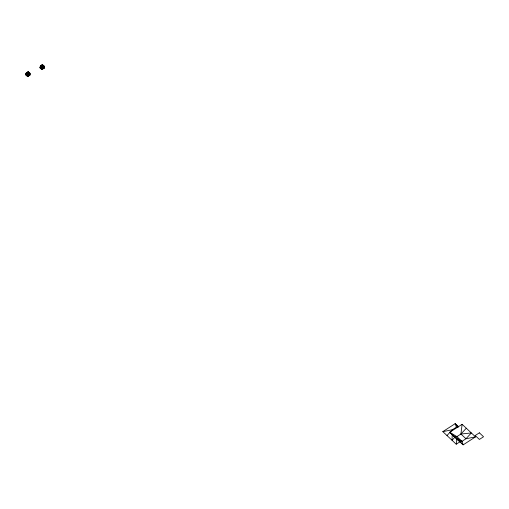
<?xml version="1.0" encoding="UTF-8"?>
<svg xmlns="http://www.w3.org/2000/svg" width="509" height="509" viewBox="0 0 509 509"><rect width="100%" height="100%" fill="white"/><g stroke="black" fill="none" stroke-linecap="round" stroke-linejoin="round"><path stroke-width="0.76" d="M27.391 73.041L26.977 73.582L26.945 73.111M452.227 434.266L452.049 440.285L455.275 436.798M26.742 73.729L26.964 74.537L27.098 73.481M27.499 73.194L27.69 74.002M27.365 73.423L27.41 74.104M449.759 432.275L463.177 444.847L461.949 441.36L456.91 436.62L449.759 432.275L453.952 436.188L456.91 436.62L460.931 434.024L462.115 424.302L475.533 436.868L463.177 444.847L449.759 432.275L462.115 424.302M458.641 426.905L455.173 423.66L442.817 431.638L456.229 444.204L456.967 438.217M26.856 73.92L26.92 74.308M26.735 73.652L26.875 73.207M26.729 74.085L26.818 73.64M27.282 73.296L27.346 73.684M25.787 74.098L26.233 72.895L28.249 71.635L29.821 73.105L30.203 74.168L29.757 75.332L27.371 76.445L25.794 74.969L25.781 74.059L27.97 72.857L29.541 74.333L29.866 75.052L28.205 76.331M29.866 75.052L29.172 74.778L27.97 72.857L27.346 73.97L25.794 74.969L25.781 74.059L27.346 75.936M27.518 73.277L29.172 74.778L29.541 74.333L28.918 75.447L27.346 73.97L27.333 73.061L29.757 75.332L27.371 76.445L27.626 75.777L30.203 74.168L29.821 73.105L28.269 74.104M41.655 69.402L43.831 67.29L42.26 65.82L40.071 67.023L40.084 67.932L41.655 69.402L44.041 68.289L44.493 67.124L44.111 66.068L42.533 64.592L40.523 65.858L40.084 67.932L41.63 66.933L42.533 64.592L40.523 65.858L40.077 67.442L42.495 69.294L42.947 68.123L44.493 67.124L44.111 66.068L42.559 67.067L41.655 69.402L44.041 68.289L42.152 66.1L41.623 66.024L41.63 66.933L43.208 68.403L44.175 66.412L42.069 64.859M26.239 73.315L26.697 72.634L26.239 73.315L27.289 74.301M446.997 435.558L452.367 429.749L456.388 427.153L457.865 427.369L456.395 427.146M475.533 436.868L465.97 438.764L460.931 434.024L466.301 428.222M27.511 73.493L27.664 73.85M27.085 74.289L26.773 74.569L27.391 74.104L27.079 74.301M40.186 67.156L42.603 69.008L44.156 68.009L43.831 67.29M456.229 444.204L460.136 441.685M461.949 441.36L453.952 436.188L458.984 440.934L461.949 441.36L465.97 438.764L471.353 432.949L460.931 434.024M442.817 431.638L452.367 429.749M41.623 66.024L44.156 68.009M27.626 75.777L28.313 76.051M42.947 68.123L40.529 66.272L40.987 65.591L42.037 66.577M41.757 68.632L42.603 69.008M28.288 72.049L28.249 71.635L27.779 71.896L29.885 73.455M25.781 74.059L26.742 74.95M456.388 427.153L455.173 423.66L458.526 426.803M25.895 74.199L26.952 75.186M455.173 423.66L458.304 426.606M42.26 65.82L43.462 67.735M27.365 76.076L27.371 76.445M479.376 432.828L475.202 435.519L479.389 439.439L483.55 436.754L479.376 432.828"/></g></svg>
